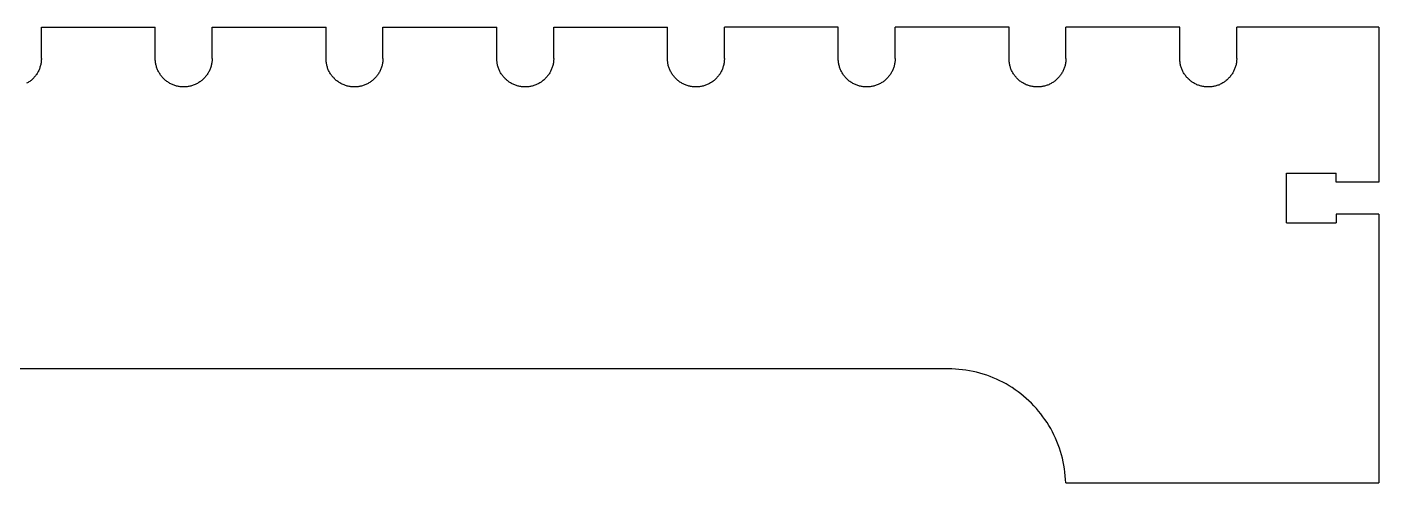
# Model space of a CAD drawing. Extents: x -89 to 89, y -45 to 45.
# Drawn here: x -26.99 to -15.11, y 0.81 to 4.81 of the extents above; entities that cross this region are included whole.
import ezdxf

# ---------------------------------------------------------------- set-up
doc = ezdxf.new("R2010")
doc.units = 0
doc.header["$MEASUREMENT"] = 0
doc.layers.get('0').update_dxf_attribs({"linetype": 'CONTINUOUS'})

msp = doc.modelspace()

# ---------------------------------------------------------------- linework, layer by layer
for p, q in [((-26.863, 4.812), (-25.863, 4.812)), ((-26.863, 4.537), (-26.863, 4.812)), ((-25.863, 4.537), (-25.863, 4.812)), ((-25.363, 4.811), (-24.363, 4.811)), ((-25.363, 4.536), (-25.363, 4.811)), ((-24.363, 4.536), (-24.363, 4.811)), ((-23.863, 4.811), (-22.863, 4.811)), ((-23.863, 4.536), (-23.863, 4.811)), ((-22.863, 4.536), (-22.863, 4.811)), ((-22.363, 4.811), (-21.363, 4.811)), ((-22.363, 4.536), (-22.363, 4.811)), ((-21.363, 4.536), (-21.363, 4.811)), ((-19.863, 4.811), (-20.863, 4.811)), ((-20.863, 4.536), (-20.863, 4.811)), ((-19.863, 4.536), (-19.863, 4.811)), ((-18.363, 4.811), (-19.363, 4.811)), ((-19.363, 4.536), (-19.363, 4.811)), ((-18.363, 4.536), (-18.363, 4.811)), ((-16.863, 4.811), (-17.863, 4.811)), ((-17.863, 4.536), (-17.863, 4.811)), ((-16.863, 4.536), (-16.863, 4.811)), ((-16.363, 4.536), (-16.363, 4.811)), ((-15.113, 4.811), (-16.363, 4.811)), ((-15.113, 4.811), (-15.113, 3.451)), ((-26.864, 4.513), (-26.865, 4.505)), ((-26.863, 4.529), (-26.864, 4.521)), ((-26.864, 4.521), (-26.864, 4.513)), ((-26.863, 4.537), (-26.863, 4.529)), ((-25.863, 4.529), (-25.863, 4.537)), ((-25.863, 4.521), (-25.863, 4.529)), ((-25.862, 4.513), (-25.863, 4.521)), ((-25.363, 4.529), (-25.364, 4.521)), ((-25.364, 4.521), (-25.364, 4.513)), ((-25.363, 4.536), (-25.363, 4.529)), ((-24.363, 4.529), (-24.363, 4.536)), ((-24.363, 4.521), (-24.363, 4.529)), ((-24.362, 4.513), (-24.363, 4.521)), ((-23.863, 4.529), (-23.864, 4.521)), ((-23.864, 4.521), (-23.864, 4.513)), ((-23.863, 4.536), (-23.863, 4.529)), ((-22.863, 4.528), (-22.863, 4.536)), ((-22.863, 4.521), (-22.863, 4.528)), ((-22.862, 4.513), (-22.863, 4.521)), ((-22.363, 4.528), (-22.364, 4.521)), ((-22.364, 4.521), (-22.364, 4.513)), ((-22.363, 4.536), (-22.363, 4.528)), ((-21.363, 4.528), (-21.363, 4.536)), ((-21.363, 4.52), (-21.363, 4.528)), ((-21.362, 4.513), (-21.363, 4.52)), ((-20.863, 4.528), (-20.864, 4.52)), ((-20.864, 4.52), (-20.864, 4.513)), ((-20.863, 4.536), (-20.863, 4.528)), ((-19.863, 4.528), (-19.863, 4.536)), ((-19.863, 4.52), (-19.863, 4.528)), ((-19.862, 4.513), (-19.863, 4.52)), ((-19.363, 4.528), (-19.364, 4.52)), ((-19.364, 4.52), (-19.364, 4.512)), ((-19.363, 4.536), (-19.363, 4.528)), ((-18.363, 4.528), (-18.363, 4.536)), ((-18.363, 4.52), (-18.363, 4.528)), ((-18.362, 4.512), (-18.363, 4.52)), ((-17.863, 4.528), (-17.864, 4.52)), ((-17.864, 4.52), (-17.864, 4.512)), ((-17.863, 4.536), (-17.863, 4.528)), ((-16.863, 4.528), (-16.863, 4.536)), ((-16.863, 4.52), (-16.863, 4.528)), ((-16.862, 4.512), (-16.863, 4.52)), ((-16.363, 4.528), (-16.364, 4.52)), ((-16.364, 4.52), (-16.364, 4.512)), ((-16.363, 4.536), (-16.363, 4.528)), ((-26.907, 4.396), (-26.911, 4.39)), ((-26.902, 4.403), (-26.907, 4.396)), ((-26.898, 4.409), (-26.902, 4.403)), ((-26.894, 4.416), (-26.898, 4.409)), ((-26.891, 4.423), (-26.894, 4.416)), ((-26.887, 4.43), (-26.891, 4.423)), ((-26.884, 4.437), (-26.887, 4.43)), ((-26.881, 4.445), (-26.884, 4.437)), ((-26.878, 4.452), (-26.881, 4.445)), ((-26.876, 4.459), (-26.878, 4.452)), ((-26.873, 4.467), (-26.876, 4.459)), ((-26.871, 4.474), (-26.873, 4.467)), ((-26.869, 4.482), (-26.871, 4.474)), ((-26.868, 4.49), (-26.869, 4.482)), ((-26.866, 4.497), (-26.868, 4.49)), ((-26.865, 4.505), (-26.866, 4.497)), ((-25.861, 4.505), (-25.862, 4.513)), ((-25.86, 4.497), (-25.861, 4.505)), ((-25.859, 4.49), (-25.86, 4.497)), ((-25.857, 4.482), (-25.859, 4.49)), ((-25.856, 4.474), (-25.857, 4.482)), ((-25.853, 4.467), (-25.856, 4.474)), ((-25.851, 4.459), (-25.853, 4.467)), ((-25.849, 4.452), (-25.851, 4.459)), ((-25.846, 4.444), (-25.849, 4.452)), ((-25.843, 4.437), (-25.846, 4.444)), ((-25.84, 4.43), (-25.843, 4.437)), ((-25.836, 4.423), (-25.84, 4.43)), ((-25.832, 4.416), (-25.836, 4.423)), ((-25.829, 4.409), (-25.832, 4.416)), ((-25.824, 4.403), (-25.829, 4.409)), ((-25.82, 4.396), (-25.824, 4.403)), ((-25.816, 4.39), (-25.82, 4.396)), ((-25.407, 4.396), (-25.411, 4.39)), ((-25.402, 4.403), (-25.407, 4.396)), ((-25.398, 4.409), (-25.402, 4.403)), ((-25.394, 4.416), (-25.398, 4.409)), ((-25.391, 4.423), (-25.394, 4.416)), ((-25.387, 4.43), (-25.391, 4.423)), ((-25.384, 4.437), (-25.387, 4.43)), ((-25.381, 4.444), (-25.384, 4.437)), ((-25.378, 4.452), (-25.381, 4.444)), ((-25.376, 4.459), (-25.378, 4.452)), ((-25.373, 4.467), (-25.376, 4.459)), ((-25.371, 4.474), (-25.373, 4.467)), ((-25.369, 4.482), (-25.371, 4.474)), ((-25.368, 4.49), (-25.369, 4.482)), ((-25.366, 4.497), (-25.368, 4.49)), ((-25.365, 4.505), (-25.366, 4.497)), ((-25.364, 4.513), (-25.365, 4.505)), ((-24.361, 4.505), (-24.362, 4.513)), ((-24.36, 4.497), (-24.361, 4.505)), ((-24.359, 4.49), (-24.36, 4.497)), ((-24.357, 4.482), (-24.359, 4.49)), ((-24.356, 4.474), (-24.357, 4.482)), ((-24.353, 4.467), (-24.356, 4.474)), ((-24.351, 4.459), (-24.353, 4.467)), ((-24.349, 4.452), (-24.351, 4.459)), ((-24.346, 4.444), (-24.349, 4.452)), ((-24.343, 4.437), (-24.346, 4.444)), ((-24.34, 4.43), (-24.343, 4.437)), ((-24.336, 4.423), (-24.34, 4.43)), ((-24.332, 4.416), (-24.336, 4.423)), ((-24.329, 4.409), (-24.332, 4.416)), ((-24.324, 4.402), (-24.329, 4.409)), ((-24.32, 4.396), (-24.324, 4.402)), ((-24.316, 4.389), (-24.32, 4.396)), ((-23.907, 4.396), (-23.911, 4.389)), ((-23.902, 4.402), (-23.907, 4.396)), ((-23.898, 4.409), (-23.902, 4.402)), ((-23.894, 4.416), (-23.898, 4.409)), ((-23.891, 4.423), (-23.894, 4.416)), ((-23.887, 4.43), (-23.891, 4.423)), ((-23.884, 4.437), (-23.887, 4.43)), ((-23.881, 4.444), (-23.884, 4.437)), ((-23.878, 4.452), (-23.881, 4.444)), ((-23.876, 4.459), (-23.878, 4.452)), ((-23.873, 4.467), (-23.876, 4.459)), ((-23.871, 4.474), (-23.873, 4.467)), ((-23.869, 4.482), (-23.871, 4.474)), ((-23.868, 4.49), (-23.869, 4.482)), ((-23.866, 4.497), (-23.868, 4.49)), ((-23.865, 4.505), (-23.866, 4.497)), ((-23.864, 4.513), (-23.865, 4.505)), ((-22.861, 4.505), (-22.862, 4.513)), ((-22.86, 4.497), (-22.861, 4.505)), ((-22.859, 4.489), (-22.86, 4.497)), ((-22.857, 4.482), (-22.859, 4.489)), ((-22.856, 4.474), (-22.857, 4.482)), ((-22.853, 4.467), (-22.856, 4.474)), ((-22.851, 4.459), (-22.853, 4.467)), ((-22.849, 4.452), (-22.851, 4.459)), ((-22.846, 4.444), (-22.849, 4.452)), ((-22.843, 4.437), (-22.846, 4.444)), ((-22.84, 4.43), (-22.843, 4.437)), ((-22.836, 4.423), (-22.84, 4.43)), ((-22.832, 4.416), (-22.836, 4.423)), ((-22.829, 4.409), (-22.832, 4.416)), ((-22.824, 4.402), (-22.829, 4.409)), ((-22.82, 4.396), (-22.824, 4.402)), ((-22.816, 4.389), (-22.82, 4.396)), ((-22.407, 4.396), (-22.411, 4.389)), ((-22.402, 4.402), (-22.407, 4.396)), ((-22.398, 4.409), (-22.402, 4.402)), ((-22.394, 4.416), (-22.398, 4.409)), ((-22.391, 4.423), (-22.394, 4.416)), ((-22.387, 4.43), (-22.391, 4.423)), ((-22.384, 4.437), (-22.387, 4.43)), ((-22.381, 4.444), (-22.384, 4.437)), ((-22.378, 4.452), (-22.381, 4.444)), ((-22.376, 4.459), (-22.378, 4.452)), ((-22.373, 4.466), (-22.376, 4.459)), ((-22.371, 4.474), (-22.373, 4.466)), ((-22.369, 4.482), (-22.371, 4.474)), ((-22.368, 4.489), (-22.369, 4.482)), ((-22.366, 4.497), (-22.368, 4.489)), ((-22.365, 4.505), (-22.366, 4.497)), ((-22.364, 4.513), (-22.365, 4.505)), ((-21.361, 4.505), (-21.362, 4.513)), ((-21.36, 4.497), (-21.361, 4.505)), ((-21.359, 4.489), (-21.36, 4.497)), ((-21.357, 4.482), (-21.359, 4.489)), ((-21.356, 4.474), (-21.357, 4.482)), ((-21.353, 4.466), (-21.356, 4.474)), ((-21.351, 4.459), (-21.353, 4.466)), ((-21.349, 4.451), (-21.351, 4.459)), ((-21.346, 4.444), (-21.349, 4.451)), ((-21.343, 4.437), (-21.346, 4.444)), ((-21.34, 4.43), (-21.343, 4.437)), ((-21.336, 4.423), (-21.34, 4.43)), ((-21.332, 4.416), (-21.336, 4.423)), ((-21.329, 4.409), (-21.332, 4.416)), ((-21.324, 4.402), (-21.329, 4.409)), ((-21.32, 4.396), (-21.324, 4.402)), ((-21.316, 4.389), (-21.32, 4.396)), ((-20.907, 4.396), (-20.911, 4.389)), ((-20.902, 4.402), (-20.907, 4.396)), ((-20.898, 4.409), (-20.902, 4.402)), ((-20.894, 4.416), (-20.898, 4.409)), ((-20.891, 4.423), (-20.894, 4.416)), ((-20.887, 4.43), (-20.891, 4.423)), ((-20.884, 4.437), (-20.887, 4.43)), ((-20.881, 4.444), (-20.884, 4.437)), ((-20.878, 4.451), (-20.881, 4.444)), ((-20.876, 4.459), (-20.878, 4.451)), ((-20.873, 4.466), (-20.876, 4.459)), ((-20.871, 4.474), (-20.873, 4.466)), ((-20.869, 4.482), (-20.871, 4.474)), ((-20.868, 4.489), (-20.869, 4.482)), ((-20.866, 4.497), (-20.868, 4.489)), ((-20.865, 4.505), (-20.866, 4.497)), ((-20.864, 4.513), (-20.865, 4.505)), ((-19.861, 4.505), (-19.862, 4.513)), ((-19.86, 4.497), (-19.861, 4.505)), ((-19.859, 4.489), (-19.86, 4.497)), ((-19.857, 4.482), (-19.859, 4.489)), ((-19.856, 4.474), (-19.857, 4.482)), ((-19.853, 4.466), (-19.856, 4.474)), ((-19.851, 4.459), (-19.853, 4.466)), ((-19.849, 4.451), (-19.851, 4.459)), ((-19.846, 4.444), (-19.849, 4.451)), ((-19.843, 4.437), (-19.846, 4.444)), ((-19.84, 4.43), (-19.843, 4.437)), ((-19.836, 4.423), (-19.84, 4.43)), ((-19.832, 4.416), (-19.836, 4.423)), ((-19.829, 4.409), (-19.832, 4.416)), ((-19.824, 4.402), (-19.829, 4.409)), ((-19.82, 4.396), (-19.824, 4.402)), ((-19.816, 4.389), (-19.82, 4.396)), ((-19.407, 4.395), (-19.411, 4.389)), ((-19.402, 4.402), (-19.407, 4.395)), ((-19.398, 4.409), (-19.402, 4.402)), ((-19.394, 4.416), (-19.398, 4.409)), ((-19.391, 4.423), (-19.394, 4.416)), ((-19.387, 4.43), (-19.391, 4.423)), ((-19.384, 4.437), (-19.387, 4.43)), ((-19.381, 4.444), (-19.384, 4.437)), ((-19.378, 4.451), (-19.381, 4.444)), ((-19.376, 4.459), (-19.378, 4.451)), ((-19.373, 4.466), (-19.376, 4.459)), ((-19.371, 4.474), (-19.373, 4.466)), ((-19.369, 4.481), (-19.371, 4.474)), ((-19.368, 4.489), (-19.369, 4.481)), ((-19.366, 4.497), (-19.368, 4.489)), ((-19.365, 4.505), (-19.366, 4.497)), ((-19.364, 4.512), (-19.365, 4.505)), ((-18.361, 4.505), (-18.362, 4.512)), ((-18.36, 4.497), (-18.361, 4.505)), ((-18.359, 4.489), (-18.36, 4.497)), ((-18.357, 4.481), (-18.359, 4.489)), ((-18.356, 4.474), (-18.357, 4.481)), ((-18.353, 4.466), (-18.356, 4.474)), ((-18.351, 4.459), (-18.353, 4.466)), ((-18.349, 4.451), (-18.351, 4.459)), ((-18.346, 4.444), (-18.349, 4.451)), ((-18.343, 4.437), (-18.346, 4.444)), ((-18.34, 4.429), (-18.343, 4.437)), ((-18.336, 4.422), (-18.34, 4.429)), ((-18.332, 4.415), (-18.336, 4.422)), ((-18.329, 4.409), (-18.332, 4.415)), ((-18.324, 4.402), (-18.329, 4.409)), ((-18.32, 4.395), (-18.324, 4.402)), ((-18.316, 4.389), (-18.32, 4.395)), ((-17.907, 4.395), (-17.911, 4.389)), ((-17.902, 4.402), (-17.907, 4.395)), ((-17.898, 4.409), (-17.902, 4.402)), ((-17.894, 4.415), (-17.898, 4.409)), ((-17.891, 4.422), (-17.894, 4.415)), ((-17.887, 4.429), (-17.891, 4.422)), ((-17.884, 4.437), (-17.887, 4.429)), ((-17.881, 4.444), (-17.884, 4.437)), ((-17.878, 4.451), (-17.881, 4.444)), ((-17.876, 4.459), (-17.878, 4.451)), ((-17.873, 4.466), (-17.876, 4.459)), ((-17.871, 4.474), (-17.873, 4.466)), ((-17.869, 4.481), (-17.871, 4.474)), ((-17.868, 4.489), (-17.869, 4.481)), ((-17.866, 4.497), (-17.868, 4.489)), ((-17.865, 4.505), (-17.866, 4.497)), ((-17.864, 4.512), (-17.865, 4.505)), ((-16.861, 4.504), (-16.862, 4.512)), ((-16.86, 4.497), (-16.861, 4.504)), ((-16.859, 4.489), (-16.86, 4.497)), ((-16.857, 4.481), (-16.859, 4.489)), ((-16.856, 4.474), (-16.857, 4.481)), ((-16.853, 4.466), (-16.856, 4.474)), ((-16.851, 4.459), (-16.853, 4.466)), ((-16.849, 4.451), (-16.851, 4.459)), ((-16.846, 4.444), (-16.849, 4.451)), ((-16.843, 4.437), (-16.846, 4.444)), ((-16.84, 4.429), (-16.843, 4.437)), ((-16.836, 4.422), (-16.84, 4.429)), ((-16.832, 4.415), (-16.836, 4.422)), ((-16.829, 4.409), (-16.832, 4.415)), ((-16.824, 4.402), (-16.829, 4.409)), ((-16.82, 4.395), (-16.824, 4.402)), ((-16.816, 4.389), (-16.82, 4.395)), ((-16.407, 4.395), (-16.411, 4.389)), ((-16.402, 4.402), (-16.407, 4.395)), ((-16.398, 4.409), (-16.402, 4.402)), ((-16.394, 4.415), (-16.398, 4.409)), ((-16.391, 4.422), (-16.394, 4.415)), ((-16.387, 4.429), (-16.391, 4.422)), ((-16.384, 4.436), (-16.387, 4.429)), ((-16.381, 4.444), (-16.384, 4.436)), ((-16.378, 4.451), (-16.381, 4.444)), ((-16.376, 4.459), (-16.378, 4.451)), ((-16.373, 4.466), (-16.376, 4.459)), ((-16.371, 4.474), (-16.373, 4.466)), ((-16.369, 4.481), (-16.371, 4.474)), ((-16.368, 4.489), (-16.369, 4.481)), ((-16.366, 4.497), (-16.368, 4.489)), ((-16.365, 4.504), (-16.366, 4.497)), ((-16.364, 4.512), (-16.365, 4.504)), ((-26.986, 4.321), (-26.993, 4.318)), ((-26.979, 4.326), (-26.986, 4.321)), ((-26.973, 4.33), (-26.979, 4.326)), ((-26.966, 4.334), (-26.973, 4.33)), ((-26.96, 4.339), (-26.966, 4.334)), ((-26.954, 4.344), (-26.96, 4.339)), ((-26.948, 4.349), (-26.954, 4.344)), ((-26.942, 4.354), (-26.948, 4.349)), ((-26.937, 4.36), (-26.942, 4.354)), ((-26.931, 4.365), (-26.937, 4.36)), ((-26.926, 4.371), (-26.931, 4.365)), ((-26.921, 4.377), (-26.926, 4.371)), ((-26.916, 4.383), (-26.921, 4.377)), ((-26.911, 4.39), (-26.916, 4.383)), ((-25.811, 4.383), (-25.816, 4.39)), ((-25.806, 4.377), (-25.811, 4.383)), ((-25.801, 4.371), (-25.806, 4.377)), ((-25.796, 4.365), (-25.801, 4.371)), ((-25.79, 4.36), (-25.796, 4.365)), ((-25.785, 4.354), (-25.79, 4.36)), ((-25.779, 4.349), (-25.785, 4.354)), ((-25.773, 4.344), (-25.779, 4.349)), ((-25.767, 4.339), (-25.773, 4.344)), ((-25.76, 4.334), (-25.767, 4.339)), ((-25.754, 4.33), (-25.76, 4.334)), ((-25.747, 4.325), (-25.754, 4.33)), ((-25.741, 4.321), (-25.747, 4.325)), ((-25.734, 4.317), (-25.741, 4.321)), ((-25.727, 4.314), (-25.734, 4.317)), ((-25.72, 4.31), (-25.727, 4.314)), ((-25.713, 4.307), (-25.72, 4.31)), ((-25.705, 4.304), (-25.713, 4.307)), ((-25.698, 4.301), (-25.705, 4.304)), ((-25.691, 4.299), (-25.698, 4.301)), ((-25.683, 4.296), (-25.691, 4.299)), ((-25.676, 4.294), (-25.683, 4.296)), ((-25.668, 4.293), (-25.676, 4.294)), ((-25.66, 4.291), (-25.668, 4.293)), ((-25.652, 4.29), (-25.66, 4.291)), ((-25.645, 4.288), (-25.652, 4.29)), ((-25.637, 4.288), (-25.645, 4.288)), ((-25.629, 4.287), (-25.637, 4.288)), ((-25.621, 4.287), (-25.629, 4.287)), ((-25.613, 4.286), (-25.621, 4.287)), ((-25.606, 4.287), (-25.613, 4.286)), ((-25.598, 4.287), (-25.606, 4.287)), ((-25.59, 4.288), (-25.598, 4.287)), ((-25.582, 4.288), (-25.59, 4.288)), ((-25.574, 4.29), (-25.582, 4.288)), ((-25.567, 4.291), (-25.574, 4.29)), ((-25.559, 4.293), (-25.567, 4.291)), ((-25.551, 4.294), (-25.559, 4.293)), ((-25.544, 4.296), (-25.551, 4.294)), ((-25.536, 4.299), (-25.544, 4.296)), ((-25.529, 4.301), (-25.536, 4.299)), ((-25.521, 4.304), (-25.529, 4.301)), ((-25.514, 4.307), (-25.521, 4.304)), ((-25.507, 4.31), (-25.514, 4.307)), ((-25.5, 4.314), (-25.507, 4.31)), ((-25.493, 4.317), (-25.5, 4.314)), ((-25.486, 4.321), (-25.493, 4.317)), ((-25.479, 4.325), (-25.486, 4.321)), ((-25.473, 4.33), (-25.479, 4.325)), ((-25.466, 4.334), (-25.473, 4.33)), ((-25.46, 4.339), (-25.466, 4.334)), ((-25.454, 4.344), (-25.46, 4.339)), ((-25.448, 4.349), (-25.454, 4.344)), ((-25.442, 4.354), (-25.448, 4.349)), ((-25.437, 4.36), (-25.442, 4.354)), ((-25.431, 4.365), (-25.437, 4.36)), ((-25.426, 4.371), (-25.431, 4.365)), ((-25.421, 4.377), (-25.426, 4.371)), ((-25.416, 4.383), (-25.421, 4.377)), ((-25.411, 4.39), (-25.416, 4.383)), ((-24.311, 4.383), (-24.316, 4.389)), ((-24.306, 4.377), (-24.311, 4.383)), ((-24.301, 4.371), (-24.306, 4.377)), ((-24.296, 4.365), (-24.301, 4.371)), ((-24.29, 4.36), (-24.296, 4.365)), ((-24.285, 4.354), (-24.29, 4.36)), ((-24.279, 4.349), (-24.285, 4.354)), ((-24.273, 4.344), (-24.279, 4.349)), ((-24.267, 4.339), (-24.273, 4.344)), ((-24.26, 4.334), (-24.267, 4.339)), ((-24.254, 4.33), (-24.26, 4.334)), ((-24.247, 4.325), (-24.254, 4.33)), ((-24.241, 4.321), (-24.247, 4.325)), ((-24.234, 4.317), (-24.241, 4.321)), ((-24.227, 4.314), (-24.234, 4.317)), ((-24.22, 4.31), (-24.227, 4.314)), ((-24.213, 4.307), (-24.22, 4.31)), ((-24.205, 4.304), (-24.213, 4.307)), ((-24.198, 4.301), (-24.205, 4.304)), ((-24.191, 4.299), (-24.198, 4.301)), ((-24.183, 4.296), (-24.191, 4.299)), ((-24.176, 4.294), (-24.183, 4.296)), ((-24.168, 4.292), (-24.176, 4.294)), ((-24.16, 4.291), (-24.168, 4.292)), ((-24.152, 4.289), (-24.16, 4.291)), ((-24.145, 4.288), (-24.152, 4.289)), ((-24.137, 4.287), (-24.145, 4.288)), ((-24.129, 4.287), (-24.137, 4.287)), ((-24.121, 4.286), (-24.129, 4.287)), ((-24.113, 4.286), (-24.121, 4.286)), ((-24.106, 4.286), (-24.113, 4.286)), ((-24.098, 4.287), (-24.106, 4.286)), ((-24.09, 4.287), (-24.098, 4.287)), ((-24.082, 4.288), (-24.09, 4.287)), ((-24.074, 4.289), (-24.082, 4.288)), ((-24.067, 4.291), (-24.074, 4.289)), ((-24.059, 4.292), (-24.067, 4.291)), ((-24.051, 4.294), (-24.059, 4.292)), ((-24.044, 4.296), (-24.051, 4.294)), ((-24.036, 4.299), (-24.044, 4.296)), ((-24.029, 4.301), (-24.036, 4.299)), ((-24.021, 4.304), (-24.029, 4.301)), ((-24.014, 4.307), (-24.021, 4.304)), ((-24.007, 4.31), (-24.014, 4.307)), ((-24, 4.314), (-24.007, 4.31)), ((-23.993, 4.317), (-24, 4.314)), ((-23.986, 4.321), (-23.993, 4.317)), ((-23.979, 4.325), (-23.986, 4.321)), ((-23.973, 4.33), (-23.979, 4.325)), ((-23.966, 4.334), (-23.973, 4.33)), ((-23.96, 4.339), (-23.966, 4.334)), ((-23.954, 4.344), (-23.96, 4.339)), ((-23.948, 4.349), (-23.954, 4.344)), ((-23.942, 4.354), (-23.948, 4.349)), ((-23.937, 4.36), (-23.942, 4.354)), ((-23.931, 4.365), (-23.937, 4.36)), ((-23.926, 4.371), (-23.931, 4.365)), ((-23.921, 4.377), (-23.926, 4.371)), ((-23.916, 4.383), (-23.921, 4.377)), ((-23.911, 4.389), (-23.916, 4.383)), ((-22.811, 4.383), (-22.816, 4.389)), ((-22.806, 4.377), (-22.811, 4.383)), ((-22.801, 4.371), (-22.806, 4.377)), ((-22.796, 4.365), (-22.801, 4.371)), ((-22.79, 4.359), (-22.796, 4.365)), ((-22.785, 4.354), (-22.79, 4.359)), ((-22.779, 4.349), (-22.785, 4.354)), ((-22.773, 4.344), (-22.779, 4.349)), ((-22.767, 4.339), (-22.773, 4.344)), ((-22.76, 4.334), (-22.767, 4.339)), ((-22.754, 4.329), (-22.76, 4.334)), ((-22.747, 4.325), (-22.754, 4.329)), ((-22.741, 4.321), (-22.747, 4.325)), ((-22.734, 4.317), (-22.741, 4.321)), ((-22.727, 4.314), (-22.734, 4.317)), ((-22.72, 4.31), (-22.727, 4.314)), ((-22.713, 4.307), (-22.72, 4.31)), ((-22.705, 4.304), (-22.713, 4.307)), ((-22.698, 4.301), (-22.705, 4.304)), ((-22.691, 4.299), (-22.698, 4.301)), ((-22.683, 4.296), (-22.691, 4.299)), ((-22.676, 4.294), (-22.683, 4.296)), ((-22.668, 4.292), (-22.676, 4.294)), ((-22.66, 4.291), (-22.668, 4.292)), ((-22.652, 4.289), (-22.66, 4.291)), ((-22.645, 4.288), (-22.652, 4.289)), ((-22.637, 4.287), (-22.645, 4.288)), ((-22.629, 4.287), (-22.637, 4.287)), ((-22.621, 4.286), (-22.629, 4.287)), ((-22.613, 4.286), (-22.621, 4.286)), ((-22.606, 4.286), (-22.613, 4.286)), ((-22.598, 4.287), (-22.606, 4.286)), ((-22.59, 4.287), (-22.598, 4.287)), ((-22.582, 4.288), (-22.59, 4.287)), ((-22.574, 4.289), (-22.582, 4.288)), ((-22.567, 4.291), (-22.574, 4.289)), ((-22.559, 4.292), (-22.567, 4.291)), ((-22.551, 4.294), (-22.559, 4.292)), ((-22.544, 4.296), (-22.551, 4.294)), ((-22.536, 4.298), (-22.544, 4.296)), ((-22.529, 4.301), (-22.536, 4.298)), ((-22.521, 4.304), (-22.529, 4.301)), ((-22.514, 4.307), (-22.521, 4.304)), ((-22.507, 4.31), (-22.514, 4.307)), ((-22.5, 4.313), (-22.507, 4.31)), ((-22.493, 4.317), (-22.5, 4.313)), ((-22.486, 4.321), (-22.493, 4.317)), ((-22.479, 4.325), (-22.486, 4.321)), ((-22.473, 4.329), (-22.479, 4.325)), ((-22.466, 4.334), (-22.473, 4.329)), ((-22.46, 4.339), (-22.466, 4.334)), ((-22.454, 4.344), (-22.46, 4.339)), ((-22.448, 4.349), (-22.454, 4.344)), ((-22.442, 4.354), (-22.448, 4.349)), ((-22.437, 4.359), (-22.442, 4.354)), ((-22.431, 4.365), (-22.437, 4.359)), ((-22.426, 4.371), (-22.431, 4.365)), ((-22.421, 4.377), (-22.426, 4.371)), ((-22.416, 4.383), (-22.421, 4.377)), ((-22.411, 4.389), (-22.416, 4.383)), ((-21.311, 4.383), (-21.316, 4.389)), ((-21.306, 4.377), (-21.311, 4.383)), ((-21.301, 4.371), (-21.306, 4.377)), ((-21.296, 4.365), (-21.301, 4.371)), ((-21.29, 4.359), (-21.296, 4.365)), ((-21.285, 4.354), (-21.29, 4.359)), ((-21.279, 4.349), (-21.285, 4.354)), ((-21.273, 4.344), (-21.279, 4.349)), ((-21.267, 4.339), (-21.273, 4.344)), ((-21.26, 4.334), (-21.267, 4.339)), ((-21.254, 4.329), (-21.26, 4.334)), ((-21.247, 4.325), (-21.254, 4.329)), ((-21.241, 4.321), (-21.247, 4.325)), ((-21.234, 4.317), (-21.241, 4.321)), ((-21.227, 4.313), (-21.234, 4.317)), ((-21.22, 4.31), (-21.227, 4.313)), ((-21.213, 4.307), (-21.22, 4.31)), ((-21.205, 4.304), (-21.213, 4.307)), ((-21.198, 4.301), (-21.205, 4.304)), ((-21.191, 4.298), (-21.198, 4.301)), ((-21.183, 4.296), (-21.191, 4.298)), ((-21.176, 4.294), (-21.183, 4.296)), ((-21.168, 4.292), (-21.176, 4.294)), ((-21.16, 4.291), (-21.168, 4.292)), ((-21.152, 4.289), (-21.16, 4.291)), ((-21.145, 4.288), (-21.152, 4.289)), ((-21.137, 4.287), (-21.145, 4.288)), ((-21.129, 4.287), (-21.137, 4.287)), ((-21.121, 4.286), (-21.129, 4.287)), ((-21.113, 4.286), (-21.121, 4.286)), ((-21.106, 4.286), (-21.113, 4.286)), ((-21.098, 4.287), (-21.106, 4.286)), ((-21.09, 4.287), (-21.098, 4.287)), ((-21.082, 4.288), (-21.09, 4.287)), ((-21.074, 4.289), (-21.082, 4.288)), ((-21.067, 4.291), (-21.074, 4.289)), ((-21.059, 4.292), (-21.067, 4.291)), ((-21.051, 4.294), (-21.059, 4.292)), ((-21.044, 4.296), (-21.051, 4.294)), ((-21.036, 4.298), (-21.044, 4.296)), ((-21.029, 4.301), (-21.036, 4.298)), ((-21.021, 4.304), (-21.029, 4.301)), ((-21.014, 4.307), (-21.021, 4.304)), ((-21.007, 4.31), (-21.014, 4.307)), ((-21, 4.313), (-21.007, 4.31)), ((-20.993, 4.317), (-21, 4.313)), ((-20.986, 4.321), (-20.993, 4.317)), ((-20.979, 4.325), (-20.986, 4.321)), ((-20.973, 4.329), (-20.979, 4.325)), ((-20.966, 4.334), (-20.973, 4.329)), ((-20.96, 4.339), (-20.966, 4.334)), ((-20.954, 4.343), (-20.96, 4.339)), ((-20.948, 4.349), (-20.954, 4.343)), ((-20.942, 4.354), (-20.948, 4.349)), ((-20.937, 4.359), (-20.942, 4.354)), ((-20.931, 4.365), (-20.937, 4.359)), ((-20.926, 4.371), (-20.931, 4.365)), ((-20.921, 4.377), (-20.926, 4.371)), ((-20.916, 4.383), (-20.921, 4.377)), ((-20.911, 4.389), (-20.916, 4.383)), ((-19.811, 4.383), (-19.816, 4.389)), ((-19.806, 4.377), (-19.811, 4.383)), ((-19.801, 4.371), (-19.806, 4.377)), ((-19.796, 4.365), (-19.801, 4.371)), ((-19.79, 4.359), (-19.796, 4.365)), ((-19.785, 4.354), (-19.79, 4.359)), ((-19.779, 4.349), (-19.785, 4.354)), ((-19.773, 4.343), (-19.779, 4.349)), ((-19.767, 4.338), (-19.773, 4.343)), ((-19.76, 4.334), (-19.767, 4.338)), ((-19.754, 4.329), (-19.76, 4.334)), ((-19.747, 4.325), (-19.754, 4.329)), ((-19.741, 4.321), (-19.747, 4.325)), ((-19.734, 4.317), (-19.741, 4.321)), ((-19.727, 4.313), (-19.734, 4.317)), ((-19.72, 4.31), (-19.727, 4.313)), ((-19.713, 4.307), (-19.72, 4.31)), ((-19.705, 4.304), (-19.713, 4.307)), ((-19.698, 4.301), (-19.705, 4.304)), ((-19.691, 4.298), (-19.698, 4.301)), ((-19.683, 4.296), (-19.691, 4.298)), ((-19.676, 4.294), (-19.683, 4.296)), ((-19.668, 4.292), (-19.676, 4.294)), ((-19.66, 4.29), (-19.668, 4.292)), ((-19.652, 4.289), (-19.66, 4.29)), ((-19.645, 4.288), (-19.652, 4.289)), ((-19.637, 4.287), (-19.645, 4.288)), ((-19.629, 4.287), (-19.637, 4.287)), ((-19.621, 4.286), (-19.629, 4.287)), ((-19.613, 4.286), (-19.621, 4.286)), ((-19.606, 4.286), (-19.613, 4.286)), ((-19.598, 4.287), (-19.606, 4.286)), ((-19.59, 4.287), (-19.598, 4.287)), ((-19.582, 4.288), (-19.59, 4.287)), ((-19.574, 4.289), (-19.582, 4.288)), ((-19.567, 4.29), (-19.574, 4.289)), ((-19.559, 4.292), (-19.567, 4.29)), ((-19.551, 4.294), (-19.559, 4.292)), ((-19.544, 4.296), (-19.551, 4.294)), ((-19.536, 4.298), (-19.544, 4.296)), ((-19.529, 4.301), (-19.536, 4.298)), ((-19.521, 4.304), (-19.529, 4.301)), ((-19.514, 4.307), (-19.521, 4.304)), ((-19.507, 4.31), (-19.514, 4.307)), ((-19.5, 4.313), (-19.507, 4.31)), ((-19.493, 4.317), (-19.5, 4.313)), ((-19.486, 4.321), (-19.493, 4.317)), ((-19.479, 4.325), (-19.486, 4.321)), ((-19.473, 4.329), (-19.479, 4.325)), ((-19.466, 4.334), (-19.473, 4.329)), ((-19.46, 4.338), (-19.466, 4.334)), ((-19.454, 4.343), (-19.46, 4.338)), ((-19.448, 4.348), (-19.454, 4.343)), ((-19.442, 4.354), (-19.448, 4.348)), ((-19.437, 4.359), (-19.442, 4.354)), ((-19.431, 4.365), (-19.437, 4.359)), ((-19.426, 4.371), (-19.431, 4.365)), ((-19.421, 4.377), (-19.426, 4.371)), ((-19.416, 4.383), (-19.421, 4.377)), ((-19.411, 4.389), (-19.416, 4.383)), ((-18.311, 4.383), (-18.316, 4.389)), ((-18.306, 4.377), (-18.311, 4.383)), ((-18.301, 4.371), (-18.306, 4.377)), ((-18.296, 4.365), (-18.301, 4.371)), ((-18.29, 4.359), (-18.296, 4.365)), ((-18.285, 4.354), (-18.29, 4.359)), ((-18.279, 4.348), (-18.285, 4.354)), ((-18.273, 4.343), (-18.279, 4.348)), ((-18.267, 4.338), (-18.273, 4.343)), ((-18.26, 4.334), (-18.267, 4.338)), ((-18.254, 4.329), (-18.26, 4.334)), ((-18.247, 4.325), (-18.254, 4.329)), ((-18.241, 4.321), (-18.247, 4.325)), ((-18.234, 4.317), (-18.241, 4.321)), ((-18.227, 4.313), (-18.234, 4.317)), ((-18.22, 4.31), (-18.227, 4.313)), ((-18.213, 4.306), (-18.22, 4.31)), ((-18.205, 4.303), (-18.213, 4.306)), ((-18.198, 4.301), (-18.205, 4.303)), ((-18.191, 4.298), (-18.198, 4.301)), ((-18.183, 4.296), (-18.191, 4.298)), ((-18.176, 4.294), (-18.183, 4.296)), ((-18.168, 4.292), (-18.176, 4.294)), ((-18.16, 4.29), (-18.168, 4.292)), ((-18.152, 4.289), (-18.16, 4.29)), ((-18.145, 4.288), (-18.152, 4.289)), ((-18.137, 4.287), (-18.145, 4.288)), ((-18.129, 4.286), (-18.137, 4.287)), ((-18.121, 4.286), (-18.129, 4.286)), ((-18.113, 4.286), (-18.121, 4.286)), ((-18.106, 4.286), (-18.113, 4.286)), ((-18.098, 4.286), (-18.106, 4.286)), ((-18.09, 4.287), (-18.098, 4.286)), ((-18.082, 4.288), (-18.09, 4.287)), ((-18.074, 4.289), (-18.082, 4.288)), ((-18.067, 4.29), (-18.074, 4.289)), ((-18.059, 4.292), (-18.067, 4.29)), ((-18.051, 4.294), (-18.059, 4.292)), ((-18.044, 4.296), (-18.051, 4.294)), ((-18.036, 4.298), (-18.044, 4.296)), ((-18.029, 4.301), (-18.036, 4.298)), ((-18.021, 4.303), (-18.029, 4.301)), ((-18.014, 4.306), (-18.021, 4.303)), ((-18.007, 4.31), (-18.014, 4.306)), ((-18, 4.313), (-18.007, 4.31)), ((-17.993, 4.317), (-18, 4.313)), ((-17.986, 4.321), (-17.993, 4.317)), ((-17.979, 4.325), (-17.986, 4.321)), ((-17.973, 4.329), (-17.979, 4.325)), ((-17.966, 4.334), (-17.973, 4.329)), ((-17.96, 4.338), (-17.966, 4.334)), ((-17.954, 4.343), (-17.96, 4.338)), ((-17.948, 4.348), (-17.954, 4.343)), ((-17.942, 4.354), (-17.948, 4.348)), ((-17.937, 4.359), (-17.942, 4.354)), ((-17.931, 4.365), (-17.937, 4.359)), ((-17.926, 4.371), (-17.931, 4.365)), ((-17.921, 4.377), (-17.926, 4.371)), ((-17.916, 4.383), (-17.921, 4.377)), ((-17.911, 4.389), (-17.916, 4.383)), ((-16.811, 4.383), (-16.816, 4.389)), ((-16.806, 4.376), (-16.811, 4.383)), ((-16.801, 4.37), (-16.806, 4.376)), ((-16.796, 4.365), (-16.801, 4.37)), ((-16.79, 4.359), (-16.796, 4.365)), ((-16.785, 4.354), (-16.79, 4.359)), ((-16.779, 4.348), (-16.785, 4.354)), ((-16.773, 4.343), (-16.779, 4.348)), ((-16.767, 4.338), (-16.773, 4.343)), ((-16.76, 4.334), (-16.767, 4.338)), ((-16.754, 4.329), (-16.76, 4.334)), ((-16.747, 4.325), (-16.754, 4.329)), ((-16.741, 4.321), (-16.747, 4.325)), ((-16.734, 4.317), (-16.741, 4.321)), ((-16.727, 4.313), (-16.734, 4.317)), ((-16.72, 4.31), (-16.727, 4.313)), ((-16.713, 4.306), (-16.72, 4.31)), ((-16.705, 4.303), (-16.713, 4.306)), ((-16.698, 4.301), (-16.705, 4.303)), ((-16.691, 4.298), (-16.698, 4.301)), ((-16.683, 4.296), (-16.691, 4.298)), ((-16.676, 4.294), (-16.683, 4.296)), ((-16.668, 4.292), (-16.676, 4.294)), ((-16.66, 4.29), (-16.668, 4.292)), ((-16.652, 4.289), (-16.66, 4.29)), ((-16.645, 4.288), (-16.652, 4.289)), ((-16.637, 4.287), (-16.645, 4.288)), ((-16.629, 4.286), (-16.637, 4.287)), ((-16.621, 4.286), (-16.629, 4.286)), ((-16.613, 4.286), (-16.621, 4.286)), ((-16.606, 4.286), (-16.613, 4.286)), ((-16.598, 4.286), (-16.606, 4.286)), ((-16.59, 4.287), (-16.598, 4.286)), ((-16.582, 4.288), (-16.59, 4.287)), ((-16.574, 4.289), (-16.582, 4.288)), ((-16.567, 4.29), (-16.574, 4.289)), ((-16.559, 4.292), (-16.567, 4.29)), ((-16.551, 4.294), (-16.559, 4.292)), ((-16.544, 4.296), (-16.551, 4.294)), ((-16.536, 4.298), (-16.544, 4.296)), ((-16.529, 4.301), (-16.536, 4.298)), ((-16.521, 4.303), (-16.529, 4.301)), ((-16.514, 4.306), (-16.521, 4.303)), ((-16.507, 4.31), (-16.514, 4.306)), ((-16.5, 4.313), (-16.507, 4.31)), ((-16.493, 4.317), (-16.5, 4.313)), ((-16.486, 4.321), (-16.493, 4.317)), ((-16.479, 4.325), (-16.486, 4.321)), ((-16.473, 4.329), (-16.479, 4.325)), ((-16.466, 4.334), (-16.473, 4.329)), ((-16.46, 4.338), (-16.466, 4.334)), ((-16.454, 4.343), (-16.46, 4.338)), ((-16.448, 4.348), (-16.454, 4.343)), ((-16.442, 4.354), (-16.448, 4.348)), ((-16.437, 4.359), (-16.442, 4.354)), ((-16.431, 4.365), (-16.437, 4.359)), ((-16.426, 4.37), (-16.431, 4.365)), ((-16.421, 4.376), (-16.426, 4.37)), ((-16.416, 4.383), (-16.421, 4.376)), ((-16.411, 4.389), (-16.416, 4.383)), ((-15.926, 3.092), (-15.926, 3.529)), ((-15.926, 3.529), (-15.488, 3.529)), ((-15.488, 3.451), (-15.488, 3.529)), ((-15.113, 3.451), (-15.488, 3.451)), ((-15.926, 3.092), (-15.488, 3.092)), ((-15.113, 3.17), (-15.488, 3.17)), ((-15.488, 3.17), (-15.488, 3.092)), ((-15.113, 3.17), (-15.114, 0.811)), ((-18.865, 1.811), (-33.864, 1.812)), ((-18.834, 1.81), (-18.865, 1.811)), ((-18.803, 1.807), (-18.834, 1.81)), ((-18.772, 1.804), (-18.803, 1.807)), ((-18.741, 1.8), (-18.772, 1.804)), ((-18.71, 1.795), (-18.741, 1.8)), ((-18.679, 1.789), (-18.71, 1.795)), ((-18.649, 1.782), (-18.679, 1.789)), ((-18.619, 1.774), (-18.649, 1.782)), ((-18.589, 1.765), (-18.619, 1.774)), ((-18.559, 1.755), (-18.589, 1.765)), ((-18.53, 1.745), (-18.559, 1.755)), ((-18.501, 1.733), (-18.53, 1.745)), ((-18.472, 1.721), (-18.501, 1.733)), ((-18.444, 1.708), (-18.472, 1.721)), ((-18.416, 1.694), (-18.444, 1.708)), ((-18.389, 1.679), (-18.416, 1.694)), ((-18.362, 1.663), (-18.389, 1.679)), ((-18.336, 1.647), (-18.362, 1.663)), ((-18.31, 1.629), (-18.336, 1.647)), ((-18.284, 1.611), (-18.31, 1.629)), ((-18.259, 1.592), (-18.284, 1.611)), ((-18.235, 1.573), (-18.259, 1.592)), ((-18.211, 1.553), (-18.235, 1.573)), ((-18.188, 1.531), (-18.211, 1.553)), ((-18.166, 1.51), (-18.188, 1.531)), ((-18.144, 1.487), (-18.166, 1.51)), ((-18.123, 1.464), (-18.144, 1.487)), ((-18.103, 1.441), (-18.123, 1.464)), ((-18.083, 1.416), (-18.103, 1.441)), ((-18.065, 1.392), (-18.083, 1.416)), ((-18.047, 1.366), (-18.065, 1.392)), ((-18.029, 1.34), (-18.047, 1.366)), ((-18.013, 1.314), (-18.029, 1.34)), ((-17.997, 1.287), (-18.013, 1.314)), ((-17.982, 1.26), (-17.997, 1.287)), ((-17.968, 1.232), (-17.982, 1.26)), ((-17.955, 1.203), (-17.968, 1.232)), ((-17.943, 1.175), (-17.955, 1.203)), ((-17.931, 1.146), (-17.943, 1.175)), ((-17.92, 1.116), (-17.931, 1.146)), ((-17.911, 1.087), (-17.92, 1.116)), ((-17.902, 1.057), (-17.911, 1.087)), ((-17.894, 1.027), (-17.902, 1.057)), ((-17.887, 0.996), (-17.894, 1.027)), ((-17.881, 0.966), (-17.887, 0.996)), ((-17.876, 0.935), (-17.881, 0.966)), ((-17.872, 0.904), (-17.876, 0.935)), ((-17.869, 0.873), (-17.872, 0.904)), ((-17.866, 0.842), (-17.869, 0.873)), ((-17.865, 0.812), (-17.866, 0.842)), ((-17.865, 0.811), (-17.865, 0.812)), ((-17.865, 0.811), (-15.114, 0.811))]:
    msp.add_line(p, q)

doc.saveas('drawing.dxf')
